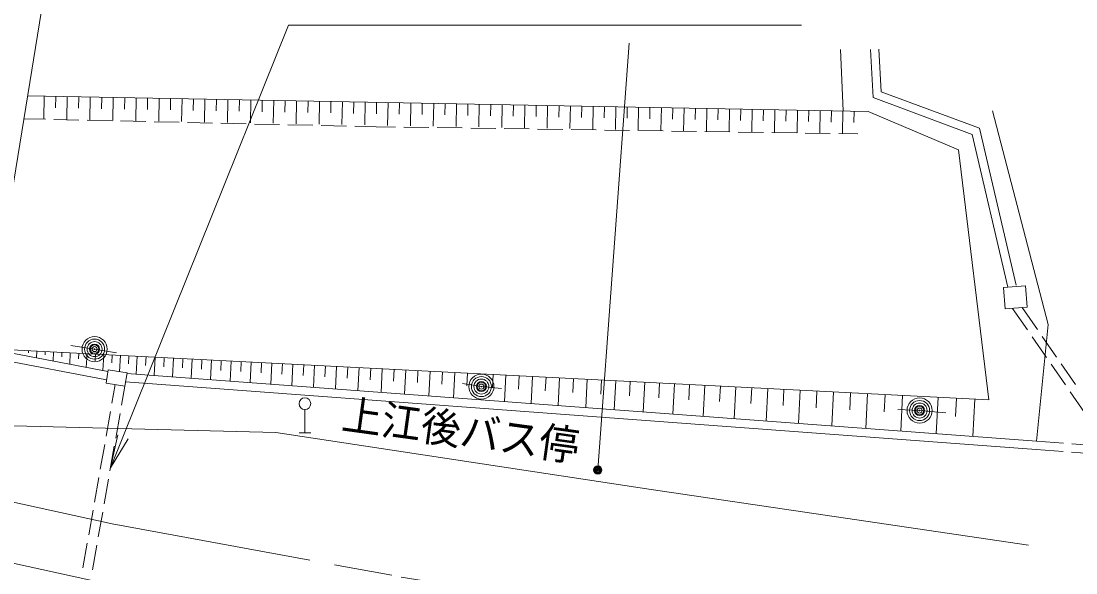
# Model space of a CAD drawing. Units: millimetres, scale not verified. Extents: x 40000 to 680000, y 20000 to 380000.
# Drawn here: x 73792 to 136848, y 281216 to 314231 of the extents above; entities that cross this region are included whole.
import ezdxf
from ezdxf.enums import TextEntityAlignment as Align

# ---------------------------------------------------------------- set-up
doc = ezdxf.new("R2010")
doc.units = ezdxf.units.MM
doc.header["$LTSCALE"] = 1000
doc.header["$PDMODE"] = 32
doc.header["$PDSIZE"] = 500
doc.linetypes.add('CHAIN', pattern=[18.5, 12, -1.5, 3.5, -1.5])
for name, color, linetype, lineweight in [('M-BMK', 2, 'CHAIN', 13), ('M-BMK-OTRS', 5, 'Continuous', 13), ('M-STR-HTXT', 7, 'Continuous', 13), ('M-STR-STRC', 7, 'Continuous', 13), ('M-WORK', 1, 'Continuous', 13)]:
    doc.layers.add(name, color=color, linetype=linetype, lineweight=lineweight)
doc.styles.add('ＭＳ Ｐゴシック', font='')
doc.styles.get('ＭＳ Ｐゴシック').set_extended_font_data('MS PGothic')

# ---------------------------------------------------------------- blocks, each defined once
blk = doc.blocks.new('open_arrow')
at = {"color": 0, "linetype": 'Continuous', "lineweight": -2}
blk.add_lwpolyline([(7.5, 1.25), (0, 0), (7.5, -1.25)], dxfattribs=at)

msp = doc.modelspace()

# ---------------------------------------------------------------- linework, layer by layer
at = {"layer": 'M-BMK'}
msp.add_lwpolyline([(70343, 286108), (79246, 284160), (96514, 280971), (111091, 278652), (124467, 276913), (139292, 275298), (147588, 274676), (157913, 274069), (169753, 273337)], dxfattribs=at)
at = {"layer": 'M-BMK-OTRS'}
msp.add_line((70343, 286108), (76241, 322468), dxfattribs=at)
at = {"layer": 'M-STR-HTXT'}
msp.add_lwpolyline([(79136, 287498), (89786, 313982), (120450, 313982)], dxfattribs=at)
at = {"layer": 'M-STR-STRC'}
msp.add_line((110146, 312908), (108264, 287376), dxfattribs=at)
for radius in [250, 200, 150, 100, 50, 20]:
    msp.add_circle((108264, 287376), radius, dxfattribs=at)
msp.add_point((108264, 287376), dxfattribs=at)
at = {"layer": 'M-WORK'}
for p, q in [((122780, 312529), (122927, 308855)), ((75179, 309736), (75153, 308362)), ((75866, 309723), (75853, 309036)), ((76553, 309710), (76528, 308337)), ((77240, 309698), (77227, 309011)), ((77926, 309685), (77901, 308312)), ((78613, 309672), (78600, 308986)), ((79300, 309660), (79274, 308287)), ((79986, 309647), (79973, 308961)), ((80672, 309634), (80647, 308263)), ((81358, 309622), (81345, 308936)), ((82044, 309609), (82018, 308238)), ((82729, 309596), (82717, 308911)), ((83415, 309584), (83390, 308213)), ((84100, 309571), (84088, 308886)), ((84785, 309559), (84760, 308189)), ((85470, 309546), (85458, 308861)), ((86155, 309533), (86130, 308164)), ((86840, 309521), (86827, 308836)), ((87525, 309508), (87499, 308139)), ((88209, 309495), (88196, 308811)), ((88893, 309483), (88868, 308115)), ((89577, 309470), (89565, 308786)), ((90261, 309458), (90236, 308090)), ((90945, 309445), (90933, 308761)), ((91629, 309432), (91604, 308065)), ((92312, 309420), (92300, 308736)), ((92996, 309407), (92971, 308041)), ((93679, 309395), (93666, 308711)), ((94362, 309382), (94337, 308016)), ((95045, 309369), (95032, 308687)), ((95728, 309357), (95702, 307992)), ((96410, 309344), (96398, 308662)), ((97093, 309332), (97067, 307967)), ((97775, 309319), (97762, 308637)), ((98457, 309306), (98432, 307943)), ((99139, 309294), (99126, 308612)), ((99821, 309281), (99796, 307918)), ((100502, 309269), (100490, 308587)), ((101184, 309256), (101159, 307894)), ((101865, 309244), (101853, 308562)), ((102547, 309231), (102521, 307869)), ((103227, 309218), (103215, 308537)), ((103908, 309206), (103883, 307844)), ((104589, 309193), (104577, 308513)), ((105270, 309181), (105245, 307820)), ((105950, 309168), (105938, 308488)), ((106630, 309156), (106605, 307796)), ((107311, 309143), (107298, 308463)), ((107991, 309131), (107965, 307771)), ((108670, 309118), (108658, 308438)), ((109350, 309105), (109325, 307747)), ((110029, 309093), (110017, 308413)), ((110709, 309080), (110684, 307722)), ((111388, 309068), (111376, 308389)), ((112067, 309055), (112042, 307698)), ((112746, 309043), (112733, 308364)), ((113425, 309030), (113400, 307673)), ((114103, 309018), (114091, 308339)), ((114782, 309005), (114757, 307649)), ((115460, 308993), (115448, 308315)), ((116138, 308980), (116113, 307624)), ((75243, 308354), (73956, 308383)), ((116816, 308968), (116804, 308290)), ((117494, 308955), (117469, 307600)), ((118172, 308943), (118159, 308265)), ((118849, 308930), (118824, 307576)), ((119527, 308918), (119514, 308240)), ((120204, 308905), (120179, 307551)), ((120881, 308893), (120868, 308216)), ((121558, 308880), (121533, 307527)), ((122235, 308868), (122222, 308191)), ((122911, 308855), (122886, 307503)), ((123588, 308843), (123575, 308166)), ((77243, 308309), (75743, 308343)), ((79242, 308264), (77743, 308298)), ((81242, 308219), (79742, 308253)), ((83241, 308174), (81742, 308208)), ((85241, 308129), (83741, 308163)), ((87240, 308084), (85741, 308118)), ((89240, 308039), (87740, 308073)), ((91239, 307994), (89740, 308028)), ((93239, 307949), (91739, 307983)), ((95026, 307909), (93739, 307938)), ((96170, 307892), (95026, 307909)), ((98170, 307863), (96670, 307885)), ((100169, 307834), (98669, 307856)), ((102169, 307804), (100669, 307826)), ((104169, 307775), (102669, 307797)), ((106169, 307745), (104669, 307767)), ((108168, 307716), (106669, 307738)), ((110168, 307687), (108668, 307709)), ((112168, 307657), (110668, 307679)), ((114168, 307628), (112668, 307650)), ((116168, 307598), (114668, 307620)), ((118167, 307569), (116668, 307591)), ((120167, 307539), (118667, 307562)), ((122167, 307510), (120667, 307532)), ((123811, 307486), (122667, 307503)), ((133954, 295759), (133066, 297045)), ((134546, 295779), (133642, 297088)), ((135091, 294114), (134239, 295348)), ((135683, 294133), (134830, 295367)), ((71742, 294644), (78983, 293263)), ((131640, 291570), (71742, 294644)), ((74239, 294516), (74231, 294378)), ((74738, 294490), (74717, 294077)), ((71648, 294153), (78903, 292770)), ((75237, 294464), (75227, 294258)), ((75737, 294439), (75708, 293888)), ((76236, 294413), (76222, 294138)), ((76735, 294388), (76700, 293699)), ((77235, 294362), (77217, 294017)), ((77734, 294336), (77692, 293509)), ((78233, 294311), (78212, 293897)), ((78733, 294285), (78683, 293320)), ((79232, 294259), (79207, 293777)), ((79731, 294234), (79681, 293254)), ((80231, 294208), (80206, 293718)), ((80730, 294183), (80675, 293109)), ((81267, 294155), (81239, 293618)), ((81803, 294127), (81747, 293029)), ((82352, 294099), (82324, 293550)), ((82901, 294071), (82844, 292948)), ((83463, 294042), (83434, 293481)), ((84025, 294013), (83966, 292864)), ((84600, 293984), (84570, 293409)), ((85174, 293955), (85114, 292778)), ((85762, 293924), (85732, 293336)), ((86350, 293894), (86289, 292691)), ((86952, 293863), (86921, 293262)), ((87554, 293832), (87491, 292601)), ((88169, 293801), (88138, 293185)), ((88785, 293769), (88720, 292510)), ((89415, 293737), (89383, 293107)), ((90045, 293705), (89979, 292416)), ((90689, 293672), (90656, 293027)), ((91334, 293638), (91266, 292320)), ((91993, 293605), (91959, 292945)), ((92652, 293571), (92583, 292222)), ((93327, 293536), (93292, 292862)), ((94002, 293502), (93931, 292121)), ((94692, 293466), (94656, 292776)), ((95382, 293431), (95309, 292018)), ((96088, 293394), (96052, 292688)), ((96794, 293358), (96720, 291913)), ((97517, 293321), (97480, 292599)), ((98239, 293284), (98164, 291806)), ((98979, 293246), (98941, 292507)), ((136228, 292468), (135376, 293702)), ((136820, 292488), (135967, 293722)), ((80043, 292655), (134464, 288598)), ((80123, 293150), (134501, 289097)), ((99718, 293208), (99640, 291695)), ((100474, 293169), (100436, 292413)), ((102005, 293091), (101965, 292317)), ((102779, 293051), (102697, 291468)), ((103570, 293011), (103530, 292219)), ((104362, 292970), (104279, 291350)), ((105172, 292928), (105131, 292118)), ((105983, 292887), (105897, 291229)), ((106811, 292844), (106769, 292015)), ((107640, 292802), (107553, 291106)), ((108488, 292758), (108445, 291910)), ((109337, 292715), (109247, 290979)), ((110204, 292670), (110160, 291802)), ((111072, 292626), (110981, 290850)), ((111960, 292580), (111914, 291692)), ((79420, 292485), (79223, 291366)), ((80000, 292391), (79799, 291255)), ((112848, 292535), (112754, 290718)), ((113756, 292488), (113709, 291580)), ((114664, 292441), (114569, 290583)), ((115594, 292394), (115546, 291464)), ((116523, 292346), (116425, 290444)), ((117474, 292297), (117425, 291346)), ((118425, 292248), (118325, 290303)), ((119398, 292198), (119348, 291225)), ((120371, 292148), (120269, 290158)), ((121366, 292097), (121315, 291102)), ((122362, 292046), (122257, 290009)), ((123380, 291994), (123328, 290976)), ((137365, 290823), (136512, 292057)), ((124399, 291942), (124292, 289858)), ((125441, 291888), (125387, 290846)), ((126483, 291835), (126373, 289703)), ((128615, 291725), (128503, 289544)), ((129706, 291669), (129650, 290579)), ((130797, 291613), (130682, 289381)), ((79136, 290874), (78876, 289397)), ((79712, 290762), (79452, 289285)), ((90756, 289594), (90756, 290994)), ((90406, 289594), (91106, 289594)), ((78789, 288905), (78528, 287427)), ((136099, 288977), (134501, 289097)), ((138195, 288821), (136597, 288940)), ((79365, 288793), (79104, 287315)), ((136079, 288478), (134464, 288598)), ((138192, 288320), (136577, 288440)), ((78441, 286935), (78181, 285458)), ((79017, 286823), (78757, 285346)), ((78094, 284965), (77833, 283488)), ((78670, 284853), (78409, 283376)), ((77746, 282996), (77486, 281519)), ((78322, 282884), (78062, 281407))]:
    msp.add_line(p, q, dxfattribs=at)
for points in [[(132787, 298321), (130652, 307453), (124726, 309649), (124567, 312532)], [(133274, 298435), (131078, 307828), (125207, 310004), (125066, 312560)], [(131640, 291570), (129829, 306527), (124437, 308827), (74179, 309754)], [(134501, 289097), (135190, 296078), (131859, 308870)], [(79502, 294389), (78187, 294604), (76761, 294823)], [(100184, 292549), (101308, 292364), (102502, 292254)], [(126203, 290990), (127505, 290932), (129074, 290785)], [(134018, 282871), (111463, 286212), (89018, 289608), (70987, 290077)], [(69754, 282577), (78656, 280629), (95925, 277440), (110501, 275121), (123877, 273382), (138702, 271767), (146998, 271145), (157323, 270538), (169163, 269806), (193254, 269188), (212342, 269157), (231657, 269512), (256470, 269975), (264098, 270151)]]:
    msp.add_lwpolyline(points, dxfattribs=at)
for points in [[(132520, 298301), (133845, 298400), (133941, 297110), (132615, 297012)], [(79000, 293365), (80128, 293181), (80000, 292391), (78871, 292575)]]:
    msp.add_lwpolyline(points, close=True, dxfattribs=at)
for centre, radius in [((78187, 294604), 750), ((78187, 294604), 600), ((78187, 294604), 450), ((78187, 294604), 300), ((78187, 294604), 150), ((78187, 294604), 20), ((101308, 292364), 750), ((101308, 292364), 600), ((101308, 292364), 450), ((101308, 292364), 300), ((101308, 292364), 150), ((101308, 292364), 20), ((90756, 291344), 350), ((127505, 290932), 750), ((127505, 290932), 600), ((127505, 290932), 450), ((127505, 290932), 300), ((127505, 290932), 150), ((127505, 290932), 20)]:
    msp.add_circle(centre, radius, dxfattribs=at)
for p in [(78187, 294604), (101308, 292364), (127505, 290932)]:
    msp.add_point(p, dxfattribs=at)

# ---------------------------------------------------------------- block references
at = {"layer": 'M-STR-HTXT', "xscale": 267, "yscale": 267, "rotation": 68.1}
msp.add_blockref('open_arrow', (79136, 287498), dxfattribs=at)

# ---------------------------------------------------------------- texts
at = {"layer": 'M-WORK', "style": 'ＭＳ Ｐゴシック', "width": 0.95}
msp.add_text('上江後バス停', height=1833, rotation=352.113, dxfattribs=at).set_placement((99874, 288309), align=Align.BOTTOM_CENTER)

doc.saveas('drawing.dxf')
